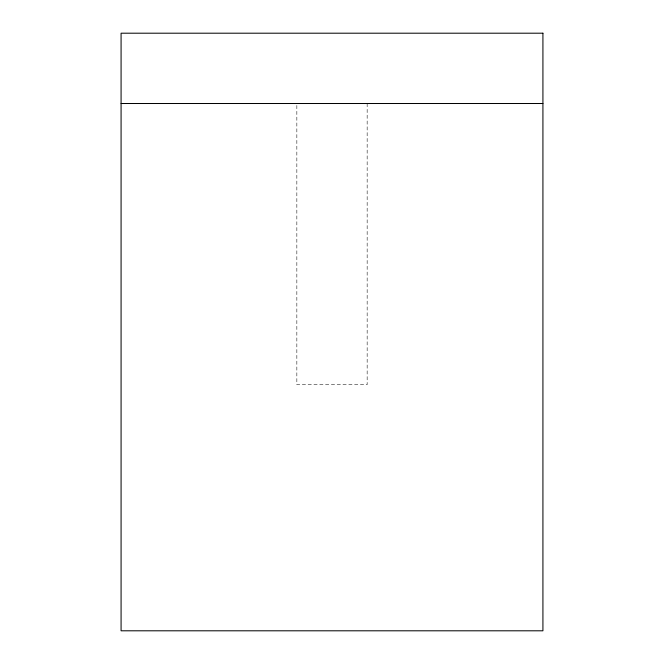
<?xml version="1.0" encoding="UTF-8"?>
<svg xmlns="http://www.w3.org/2000/svg" width="664" height="664" viewBox="0 0 664 664"><rect width="100%" height="100%" fill="white"/><g stroke="black" fill="none" stroke-linecap="round" stroke-linejoin="round"><path stroke-width="0.5" stroke-dasharray="3.32 2.49" d="M367.151 103.509L367.151 384.73L296.849 384.73L296.849 104.538"/><path stroke-width="1" d="M121.08 103.509L542.92 103.509M542.92 33.2L121.08 33.2L121.08 630.8L542.92 630.8L542.92 33.2"/></g></svg>
